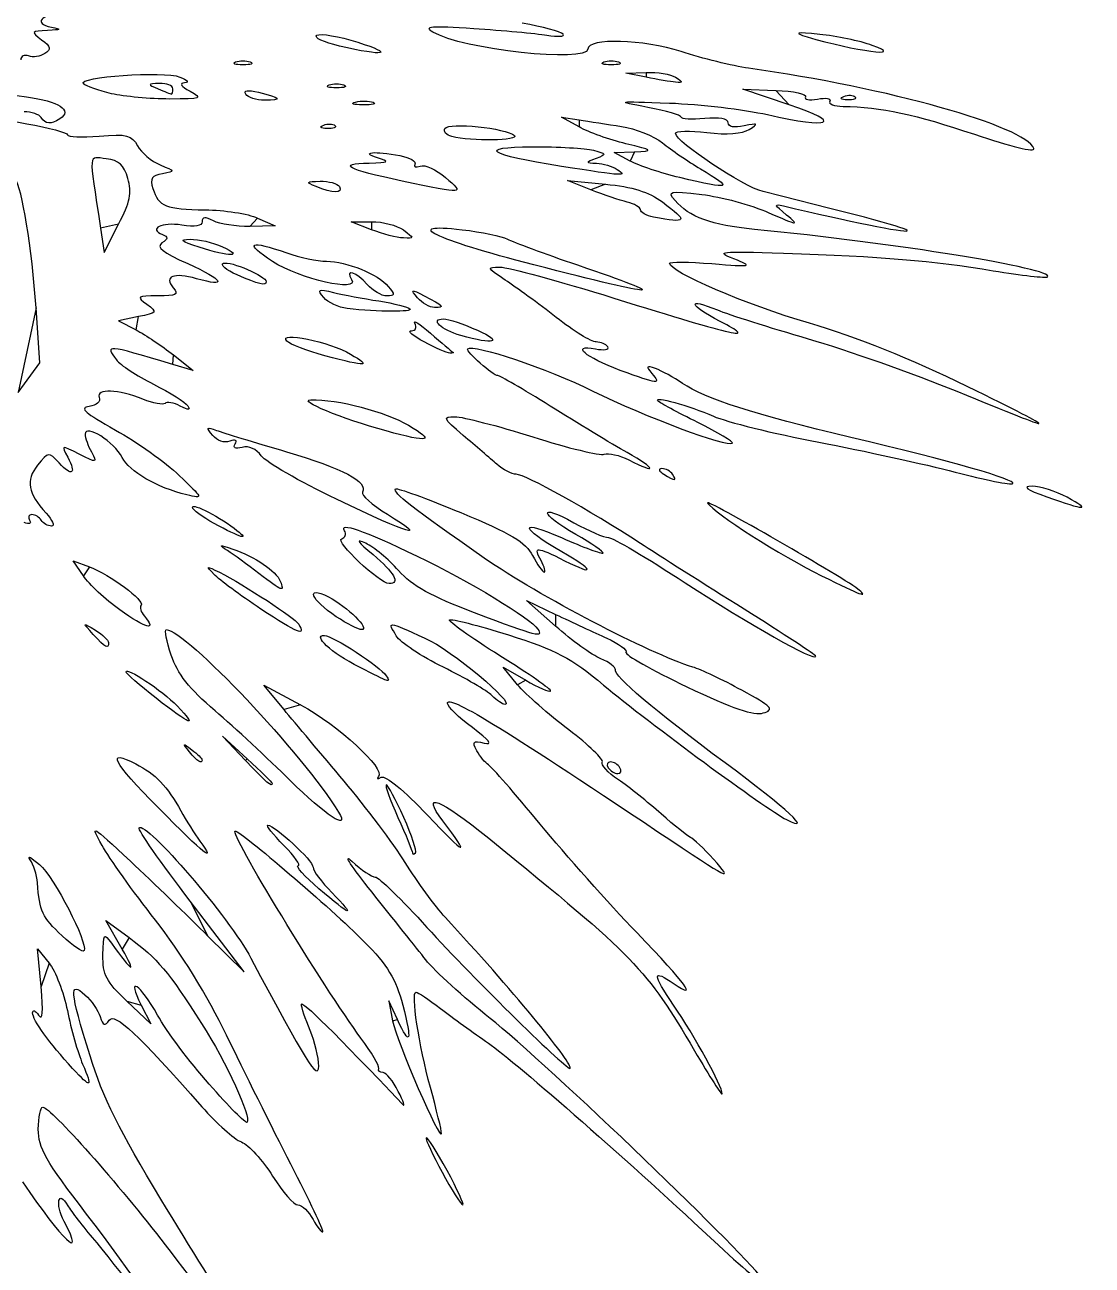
# Model space of a CAD drawing. Extents: x 759 to 1343, y 121 to 552.
# Drawn here: x 1133.2 to 1244.3, y 207.2 to 336.2 of the extents above; entities that cross this region are included whole.
import ezdxf

# ---------------------------------------------------------------- set-up
doc = ezdxf.new("R2010")
doc.units = 0
doc.layers.add('Ebene_1', color=7, linetype='CONTINUOUS')

msp = doc.modelspace()

# ---------------------------------------------------------------- linework, layer by layer
at = {"layer": 'Ebene_1', "color": 7}
for points in [[(1165.9392, 334.022452), (1165.9392, 334.022452)], [(1221.4004, 334.099716), (1221.4004, 334.099716)], [(1155.12584, 332.372628), (1155.12584, 332.372628)], [(1193.4608, 332.372628), (1193.4608, 332.372628)], [(1197.8724, 330.778868), (1195.74264, 331.219916), (1197.8724, 331.289596)], [(1197.8724, 330.7789), (1197.8724, 330.778868)], [(1148.58456, 329.581524), (1148.58456, 329.581524)], [(1164.86168, 329.978012), (1164.86168, 329.978012)], [(1212.75208, 327.916196), (1207.90936, 329.543556), (1211.34568, 329.412868)], [(1142.20584, 329.0707), (1142.20584, 329.0707)], [(1156.1756, 329.006844), (1156.1756, 329.006844)], [(1167.61152, 328.200332), (1167.61152, 328.200388)], [(1218.44704, 328.793196), (1218.44704, 328.79314)], [(1134.89344, 326.588148), (1134.89344, 326.588148)], [(1190.87472, 325.612092), (1189.04928, 326.627212), (1190.87472, 326.340388)], [(1164.2912, 325.799828), (1164.2912, 325.799764)], [(1177.63256, 324.607548), (1177.63256, 324.607548)], [(1196.18112, 322.064276), (1194.52568, 322.94818), (1196.65536, 323.038348)], [(1189.04944, 321.509572), (1189.04928, 321.509572)], [(1143.90984, 320.246892), (1143.90984, 320.246892)], [(1201.35328, 320.342108), (1201.35328, 320.342108)], [(1163.49256, 319.404092), (1163.49256, 319.404092)], [(1172.45008, 319.981404), (1172.45008, 319.981404)], [(1192.09168, 319.0695), (1189.65776, 320.029732), (1193.61296, 319.653668)], [(1198.63296, 316.234564), (1198.63296, 316.234564)], [(1141.05376, 315.08578), (1141.43344, 312.563516), (1142.93976, 315.479612)], [(1157.4136, 316.132916), (1159.23912, 315.31054), (1156.61296, 315.2619)], [(1169.27328, 314.91406), (1167.14352, 315.720972), (1169.27328, 315.747452)], [(1169.27328, 314.91402), (1169.27328, 314.91406)], [(1151.32272, 313.101268), (1151.32272, 313.101284)], [(1186.17656, 311.259924), (1186.17656, 311.259932)], [(1155.27792, 310.215932), (1155.27792, 310.215932)], [(1168.82784, 309.226644), (1168.82784, 309.226644)], [(1174.0636, 307.82798), (1174.0636, 307.82798)], [(1132.48416, 297.965196), (1134.75264, 301.071844), (1134.35536, 306.795596)], [(1166.73168, 306.717804), (1166.73168, 306.717828)], [(1145.00696, 305.870876), (1142.94504, 305.451708), (1144.75528, 304.495452)], [(1178.58272, 303.902076), (1178.58272, 303.902076)], [(1174.74968, 303.23994), (1174.74968, 303.23994)], [(1148.64264, 301.89914), (1150.71976, 300.259068), (1148.59008, 300.896932)], [(1164.41064, 301.807348), (1164.41064, 301.807348)], [(1170.79448, 293.974252), (1170.79448, 293.974252)], [(1200.61056, 289.4705), (1200.61056, 289.4705)], [(1165.62816, 286.873564), (1165.62816, 286.873564)], [(1241.68376, 287.075804), (1241.68376, 287.07582)], [(1153.33976, 284.103324), (1153.33976, 284.103324)], [(1139.27344, 278.896844), (1138.22912, 280.464948), (1139.90528, 279.837948)], [(1157.55552, 279.143428), (1157.55552, 279.143428)], [(1188.43728, 273.652788), (1185.3948, 276.330372), (1188.43728, 274.890076)], [(1220.05192, 277.40798), (1220.05192, 277.40798)], [(1143.07472, 275.360268), (1143.07472, 275.360268)], [(1157.76096, 275.44534), (1157.76096, 275.44534)], [(1179.99888, 275.054772), (1179.99888, 275.054772)], [(1165.60712, 274.653396), (1165.60712, 274.653396)], [(1140.31208, 272.792516), (1140.31208, 272.792516)], [(1168.01624, 269.398316), (1168.01624, 269.398316)], [(1184.48208, 267.572628), (1182.96088, 269.395204), (1185.31936, 268.033788)], [(1160.1668, 264.984324), (1158.06112, 267.539236), (1161.87696, 265.48378)], [(1146.83856, 266.173268), (1146.83856, 266.173268)], [(1181.81152, 266.444052), (1181.81152, 266.444052)], [(1156.16208, 259.68662), (1153.75672, 262.230972), (1156.3428, 259.86446)], [(1150.3324, 260.584628), (1150.3324, 260.584628)], [(1156.16208, 259.68662), (1156.16208, 259.68662)], [(1195.13416, 258.938252), (1195.13416, 258.938252)], [(1160.79096, 257.621868), (1160.79096, 257.621868)], [(1147.08432, 254.764244), (1147.08432, 254.764244)], [(1172.63552, 253.757532), (1172.63552, 253.757524)], [(1163.7968, 246.342284), (1163.7968, 246.342284)], [(1152.24848, 241.418476), (1156.0156, 237.685468), (1150.39688, 245.044092)], [(1143.31328, 240.064036), (1141.6164, 243.041276), (1144.0356, 241.26138)], [(1137.05496, 241.453172), (1137.05496, 241.453172)], [(1134.86688, 236.188788), (1134.50008, 240.080148), (1135.70728, 238.60902)], [(1145.29168, 234.243108), (1146.28952, 232.297428), (1143.78608, 234.66394)], [(1171.96008, 232.746436), (1171.05792, 234.692116), (1171.45568, 232.596764)], [(1138.1532, 227.657724), (1138.1532, 227.657724)], [(1152.36904, 226.003284), (1152.36904, 226.003284)], [(1177.1288, 217.041964), (1177.1288, 217.041964)]]:
    msp.add_lwpolyline(points, close=True, dxfattribs=at)
for points in [[(1137.20816, 337.385588), (1134.89232, 337.360228), (1133.98856, 336.362228), (1135.94624, 335.992028)], [(1135.53472, 335.649892), (1133.82432, 335.571972), (1133.79736, 335.529068), (1134.92624, 334.681732)], [(1135.94624, 335.992028), (1137.06216, 335.781004), (1136.98384, 335.715908), (1135.53472, 335.649892)], [(1175.65888, 335.483788), (1174.6604, 336.09182), (1175.424, 336.159692), (1179.91872, 335.862396)], [(1179.91872, 335.862396), (1182.93072, 335.663172), (1186.35352, 335.345044), (1187.52488, 335.155452)], [(1189.21832, 335.269508), (1188.97832, 335.521836), (1187.0616, 336.036716), (1184.9588, 336.413684)], [(1134.92624, 334.681732), (1135.90544, 333.946684), (1135.96072, 333.700276), (1135.24984, 333.240444)], [(1165.9392, 334.022452), (1164.27272, 334.411148), (1163.2164, 334.915892), (1163.59168, 335.144092)], [(1163.59168, 335.144092), (1163.96696, 335.3723), (1165.87808, 335.049172), (1167.83848, 334.426028)], [(1167.83848, 334.426028), (1171.79496, 333.168436), (1170.64656, 332.92442), (1165.9392, 334.022452)], [(1191.78432, 333.71194), (1191.78432, 332.224196), (1178.64008, 333.6685), (1175.65888, 335.483788)], [(1187.52488, 335.155452), (1188.69624, 334.965852), (1189.45824, 335.017172), (1189.21832, 335.269508)], [(1201.52016, 333.450244), (1197.58048, 334.742052), (1191.78432, 334.897844), (1191.78432, 333.71194)], [(1215.924, 335.243188), (1213.40784, 335.484596), (1213.1448, 335.435196), (1214.60592, 334.995708)], [(1214.60592, 334.995708), (1219.57344, 333.501524), (1225.06464, 332.777396), (1221.4004, 334.099716)], [(1221.4004, 334.099716), (1220.11736, 334.56274), (1217.65296, 335.0773), (1215.924, 335.243188)], [(1133.57648, 332.99378), (1133.12776, 333.16318), (1132.76064, 332.98154), (1132.76064, 332.59022)], [(1135.24984, 333.240444), (1134.77816, 332.93538), (1134.02512, 332.82438), (1133.57648, 332.99378)], [(1208.51784, 331.726612), (1206.84448, 331.961324), (1203.69552, 332.736964), (1201.52016, 333.450244)], [(1155.8864, 332.070668), (1155.04976, 332.070668), (1154.70752, 332.206556), (1155.12584, 332.372628)], [(1155.12584, 332.372628), (1155.54416, 332.538708), (1156.22872, 332.538708), (1156.64704, 332.372628)], [(1156.64704, 332.372628), (1157.06536, 332.206556), (1156.72304, 332.070668), (1155.8864, 332.070668)], [(1194.22144, 332.070668), (1193.38472, 332.070668), (1193.04248, 332.206556), (1193.4608, 332.372628)], [(1193.4608, 332.372628), (1193.87912, 332.538708), (1194.56368, 332.538708), (1194.98208, 332.372628)], [(1194.98208, 332.372628), (1195.4004, 332.206556), (1195.05808, 332.070668), (1194.22144, 332.070668)], [(1238.2196, 323.372788), (1237.32312, 325.671276), (1223.03168, 329.69082), (1208.51784, 331.726612)], [(1139.28568, 330.10946), (1138.5604, 330.823036), (1147.67392, 331.456636), (1149.31904, 330.807012)], [(1149.31904, 330.807012), (1150.13056, 330.48658), (1150.3324, 330.23134), (1149.80152, 330.196924)], [(1197.8724, 331.289596), (1199.04376, 331.327916), (1200.4128, 331.098084), (1200.9148, 330.7789)], [(1200.9148, 330.268204), (1200.4128, 330.306524), (1199.04376, 330.536324), (1197.8724, 330.7789)], [(1200.9148, 330.7789), (1201.72616, 330.263044), (1201.72616, 330.2063), (1200.9148, 330.268204)], [(1130.86064, 328.180348), (1130.09376, 329.092716), (1130.298, 329.138436), (1133.3608, 328.740036)], [(1142.20584, 329.0707), (1140.87296, 329.373204), (1139.55888, 329.840644), (1139.28568, 330.10946)], [(1147.21544, 330.138116), (1145.90904, 330.097956), (1145.90208, 330.072436), (1147.06328, 329.581524)], [(1147.06328, 329.581524), (1147.73264, 329.29854), (1148.34872, 329.048076), (1148.4324, 329.024932)], [(1148.58456, 329.581524), (1148.58456, 329.910796), (1147.9684, 330.16126), (1147.21544, 330.138116)], [(1150.3768, 329.326972), (1151.76256, 328.5719), (1151.61616, 328.516332), (1148.24704, 328.518436)], [(1148.4324, 329.024932), (1148.51608, 329.001812), (1148.58456, 329.252252), (1148.58456, 329.581524)], [(1149.80152, 330.196924), (1149.22656, 330.159724), (1149.43952, 329.837684), (1150.3768, 329.326972)], [(1156.1756, 329.006844), (1155.91904, 329.415252), (1156.37784, 329.489284), (1157.5088, 329.221972)], [(1157.5088, 329.221972), (1159.84016, 328.67094), (1160.06088, 328.38418), (1158.15352, 328.38418)], [(1165.62232, 329.676052), (1164.7856, 329.676052), (1164.44336, 329.811932), (1164.86168, 329.978012)], [(1164.86168, 329.978012), (1165.28, 330.144092), (1165.96456, 330.144092), (1166.38296, 329.978012)], [(1166.38296, 329.978012), (1166.80128, 329.811932), (1166.45896, 329.676052), (1165.62232, 329.676052)], [(1211.34568, 329.412868), (1213.2356, 329.341028), (1214.63248, 329.041076), (1214.44976, 328.74638)], [(1133.3608, 328.740036), (1136.69968, 328.305724), (1138.20704, 327.319116), (1136.83896, 326.463452)], [(1148.24704, 328.518436), (1146.25728, 328.519236), (1143.5388, 328.768196), (1142.20584, 329.0707)], [(1158.15352, 328.38418), (1157.2808, 328.38418), (1156.39072, 328.664388), (1156.1756, 329.006844)], [(1168.36056, 327.902172), (1167.35648, 327.914412), (1167.01944, 328.04854), (1167.61152, 328.200332)], [(1167.61152, 328.200388), (1168.20352, 328.352172), (1169.02496, 328.342188), (1169.43696, 328.178148)], [(1169.43696, 328.178148), (1169.84896, 328.014156), (1169.36496, 327.889964), (1168.36056, 327.902172)], [(1198.02136, 327.650444), (1194.60472, 328.292396), (1194.65832, 328.30286), (1200.3032, 328.095916)], [(1200.3032, 328.095916), (1203.48256, 327.979356), (1208.06096, 327.437948), (1210.47744, 326.89278)], [(1210.47744, 326.89278), (1217.15256, 325.386844), (1218.4892, 325.988244), (1212.75208, 327.916196)], [(1214.44976, 328.74638), (1214.26712, 328.451692), (1214.83456, 328.34542), (1215.71088, 328.510228)], [(1215.71088, 328.510228), (1216.5872, 328.675044), (1217.15936, 328.579428), (1216.9824, 328.2977)], [(1216.9824, 328.2977), (1216.80544, 328.015988), (1217.42984, 327.77182), (1218.36992, 327.755084)], [(1218.81464, 328.4315), (1218.10576, 328.46022), (1217.9616, 328.602092), (1218.44704, 328.793196)], [(1218.44704, 328.79314), (1218.88624, 328.966076), (1219.41112, 328.944812), (1219.61328, 328.74594)], [(1219.61328, 328.74594), (1219.81552, 328.547004), (1219.45608, 328.405508), (1218.81464, 328.4315)], [(1129.11872, 327.100564), (1129.11872, 326.878484), (1131.03552, 326.359764), (1133.37816, 325.94786)], [(1134.89344, 326.588148), (1134.68664, 326.917412), (1133.88256, 327.18682), (1133.10656, 327.18682)], [(1136.83896, 326.463452), (1135.85032, 325.845116), (1135.33968, 325.877844), (1134.89344, 326.588148)], [(1201.52016, 326.625116), (1201.52016, 326.827476), (1199.94568, 327.288868), (1198.02136, 327.650444)], [(1203.95416, 326.485564), (1202.61544, 326.359956), (1201.52016, 326.422764), (1201.52016, 326.625116)], [(1206.38808, 326.040972), (1206.38808, 326.465036), (1205.48792, 326.629468), (1203.95416, 326.485564)], [(1218.36992, 327.755084), (1222.31304, 327.684924), (1225.90944, 326.917932), (1232.02376, 324.84326)], [(1133.37816, 325.94786), (1135.72088, 325.535956), (1137.6376, 325.017868), (1137.6376, 324.796564)], [(1164.65888, 325.438132), (1163.95, 325.466852), (1163.80584, 325.608716), (1164.2912, 325.799828)], [(1164.2912, 325.799764), (1164.73048, 325.9727), (1165.25528, 325.951436), (1165.45752, 325.752564)], [(1165.45752, 325.752564), (1165.65968, 325.553636), (1165.30032, 325.41214), (1164.65888, 325.438132)], [(1177.63256, 324.607548), (1177.0428, 324.758908), (1176.72088, 325.138388), (1176.91712, 325.450836)], [(1176.91712, 325.450836), (1177.33088, 326.10954), (1183.2812, 325.506516), (1184.15088, 324.717756)], [(1190.87472, 326.340388), (1191.87872, 326.182636), (1193.87344, 325.879188), (1195.30744, 325.666052)], [(1195.74264, 323.86274), (1194.06928, 324.266564), (1191.87872, 325.053772), (1190.87472, 325.612092)], [(1195.30744, 325.666052), (1196.74136, 325.452924), (1198.65808, 324.680084), (1199.56688, 323.948636)], [(1204.17928, 325.023436), (1206.2852, 324.779924), (1207.85368, 324.897924), (1208.59088, 325.355332)], [(1208.06144, 325.716548), (1207.01832, 325.499276), (1206.38808, 325.62146), (1206.38808, 326.040972)], [(1208.59088, 325.355332), (1209.59728, 325.979748), (1209.53368, 326.023172), (1208.06144, 325.716548)], [(1137.6376, 324.796564), (1137.6376, 324.575252), (1139.11704, 324.514892), (1140.9252, 324.662412)], [(1140.9252, 324.662412), (1143.82288, 324.898836), (1144.2964, 324.777012), (1144.91744, 323.63534)], [(1184.15088, 324.717756), (1184.74256, 324.181156), (1179.6308, 324.094732), (1177.63256, 324.607548)], [(1200.92064, 324.947036), (1200.91264, 325.19686), (1202.38208, 325.231236), (1204.17928, 325.023436)], [(1210.03904, 318.880764), (1207.94472, 319.397276), (1200.93808, 324.058636), (1200.92064, 324.947036)], [(1232.02376, 324.84326), (1235.80576, 323.55998), (1238.38536, 322.947764), (1238.2196, 323.372788)], [(1141.65832, 322.293332), (1139.75216, 322.510308), (1139.81808, 323.295716), (1141.05376, 315.08578)], [(1144.91744, 323.63534), (1145.30496, 322.922916), (1146.3584, 322.035428), (1147.2584, 321.66314)], [(1169.88176, 322.397452), (1168.01488, 322.985676), (1169.6096, 323.139476), (1172.22976, 322.623892)], [(1189.04928, 321.509572), (1181.31432, 322.734436), (1180.15288, 323.51286), (1186.0068, 323.548668)], [(1186.0068, 323.548668), (1188.68416, 323.565068), (1191.54464, 323.402156), (1192.36336, 323.1867)], [(1192.36336, 323.1867), (1193.74208, 322.823884), (1193.76456, 322.761284), (1192.6676, 322.338948)], [(1196.65536, 323.038348), (1198.68544, 323.1243), (1198.64272, 323.162884), (1195.74264, 323.86274)], [(1199.56688, 323.948636), (1200.4756, 323.217188), (1202.24592, 322.008172), (1203.50096, 321.261916)], [(1143.90984, 320.246892), (1143.4968, 321.672916), (1142.97968, 322.142916), (1141.65832, 322.293332)], [(1147.2584, 321.66314), (1148.86696, 320.997724), (1148.87104, 320.98222), (1147.49912, 320.74874)], [(1172.45008, 319.981404), (1166.67248, 321.19034), (1165.6076, 321.77302), (1169.01968, 321.858452)], [(1169.01968, 321.858452), (1171.10984, 321.910772), (1171.21592, 321.977076), (1169.88176, 322.397452)], [(1172.22976, 322.623892), (1173.27016, 322.419172), (1173.97472, 322.018156), (1173.79544, 321.73274)], [(1173.79544, 321.73274), (1173.61616, 321.44734), (1173.86024, 321.36138), (1174.338, 321.541732)], [(1174.338, 321.541732), (1174.81576, 321.722084), (1175.99368, 321.188708), (1176.95576, 320.356452)], [(1194.83016, 321.200108), (1196.00224, 320.454884), (1195.56032, 320.47854), (1189.04944, 321.509572)], [(1192.6676, 322.338948), (1191.50928, 321.89298), (1191.51, 321.881804), (1192.7004, 321.831684)], [(1192.7004, 321.831684), (1193.36976, 321.803524), (1194.32816, 321.519292), (1194.83016, 321.200108)], [(1201.35328, 320.342108), (1199.41904, 320.803148), (1197.09152, 321.578124), (1196.18112, 322.064276)], [(1134.35536, 306.795596), (1133.93096, 312.909572), (1132.87208, 319.402412), (1132.17368, 320.17314)], [(1142.93976, 315.479612), (1144.1448, 317.812524), (1144.3388, 318.765932), (1143.90984, 320.246892)], [(1147.49912, 320.74874), (1146.37936, 320.558164), (1146.18512, 320.253948), (1146.51632, 319.209268)], [(1176.95576, 320.356452), (1178.9872, 318.599044), (1179.03672, 318.603164), (1172.45008, 319.981404)], [(1203.50096, 321.261916), (1207.03048, 319.163204), (1206.76896, 319.051212), (1201.35328, 320.342108)], [(1146.51632, 319.209268), (1147.11056, 317.334772), (1147.85072, 317.031956), (1151.9372, 316.991468)], [(1163.49256, 319.404092), (1162.40592, 319.863516), (1162.45096, 319.923116), (1163.91304, 319.960684)], [(1165.92656, 319.404092), (1166.37552, 318.689372), (1165.18312, 318.689372), (1163.49256, 319.404092)], [(1163.91304, 319.960684), (1164.8136, 319.983884), (1165.71968, 319.733364), (1165.92656, 319.404092)], [(1195.8948, 317.788876), (1195.14176, 317.965092), (1193.4304, 318.541364), (1192.09168, 319.0695)], [(1193.61296, 319.653668), (1196.4456, 319.384332), (1198.12936, 318.86214), (1199.54576, 317.813708)], [(1200.86736, 317.965628), (1200.05544, 318.933476), (1200.236, 318.973524), (1203.64448, 318.581572)], [(1225.03232, 314.798388), (1225.24736, 315.009876), (1220.56432, 316.284964), (1210.03904, 318.880764)], [(1197.26392, 316.981252), (1197.26392, 317.249236), (1196.64776, 317.612676), (1195.8948, 317.788876)], [(1199.54576, 317.813708), (1202.29432, 315.77906), (1202.17016, 315.564268), (1198.63296, 316.234564)], [(1209.12632, 314.953004), (1204.6576, 315.384052), (1202.3168, 316.2379), (1200.86736, 317.965628)], [(1203.64448, 318.581572), (1205.64952, 318.351012), (1208.79848, 317.496556), (1210.64216, 316.682788)], [(1212.47304, 316.443172), (1211.16664, 317.508004), (1211.12368, 317.642188), (1212.1688, 317.393188)], [(1152.80992, 315.833004), (1151.95904, 316.28102), (1151.63296, 316.259316), (1151.63296, 315.754684)], [(1151.9372, 316.991468), (1153.9452, 316.971628), (1156.4096, 316.585228), (1157.4136, 316.132916)], [(1198.63296, 316.234564), (1197.88, 316.377268), (1197.26392, 316.713268), (1197.26392, 316.981252)], [(1210.64216, 316.682788), (1213.65528, 315.352804), (1213.84048, 315.328572), (1212.47304, 316.443172)], [(1212.1688, 317.393188), (1218.88464, 315.793116), (1224.82536, 314.594764), (1225.03232, 314.798388)], [(1149.5144, 315.39486), (1147.44312, 315.725548), (1146.00592, 315.016612), (1147.52184, 314.41198)], [(1151.63296, 315.754684), (1151.63296, 315.29194), (1150.91872, 315.170644), (1149.5144, 315.39486)], [(1156.61296, 315.2619), (1155.16864, 315.2351), (1153.45728, 315.492148), (1152.80992, 315.833004)], [(1169.27328, 315.747452), (1170.44464, 315.762092), (1171.93448, 315.37842), (1172.58416, 314.894996)], [(1186.17656, 311.259932), (1175.7948, 313.926156), (1172.2092, 315.683412), (1178.70488, 314.921684)], [(1178.70488, 314.921684), (1180.71288, 314.686212), (1182.8328, 314.243076), (1183.41584, 313.936948)], [(1239.64328, 310.016052), (1240.46944, 310.828812), (1223.61544, 313.555404), (1209.12632, 314.953004)], [(1147.52184, 314.41198), (1148.1188, 314.17386), (1148.10512, 313.98218), (1147.45864, 313.536708)], [(1151.32272, 313.101284), (1149.39864, 313.725188), (1149.20744, 313.898004), (1150.41, 313.926276)], [(1150.41, 313.926276), (1151.24672, 313.945956), (1152.75272, 313.59198), (1153.75672, 313.139668)], [(1158.96344, 311.618692), (1155.97656, 313.541084), (1156.5528, 313.883484), (1160.45016, 312.502068)], [(1172.58416, 314.061572), (1171.93448, 314.086612), (1170.44464, 314.47022), (1169.27328, 314.91402)], [(1172.58416, 314.894996), (1173.75336, 314.024908), (1173.75336, 314.016484), (1172.58416, 314.061572)], [(1183.41584, 313.936948), (1183.9988, 313.630812), (1187.28472, 312.42018), (1190.71776, 311.246644)], [(1147.45864, 313.536708), (1146.84144, 313.111108), (1147.52104, 312.5655), (1150.13736, 311.387172)], [(1153.75672, 313.139668), (1156.08272, 312.091796), (1154.5124, 312.067028), (1151.32272, 313.101268)], [(1160.45016, 312.502068), (1161.7888, 312.02758), (1163.64592, 311.6353), (1164.57696, 311.630348)], [(1206.99656, 311.876596), (1205.02952, 312.654116), (1205.4244, 312.700004), (1212.1688, 312.47754)], [(1212.1688, 312.47754), (1222.33272, 312.142284), (1227.72688, 311.692132), (1233.9928, 310.656292)], [(1150.13736, 311.387172), (1153.89136, 309.696292), (1154.36408, 308.88278), (1151.0492, 309.818132)], [(1155.27792, 310.215932), (1154.10656, 310.734268), (1153.47192, 311.278884), (1153.8676, 311.426204)], [(1153.8676, 311.426204), (1154.56984, 311.687692), (1158.3204, 310.07422), (1158.3204, 309.510612)], [(1167.20272, 309.731124), (1168.06904, 308.352052), (1161.8116, 309.785604), (1158.96344, 311.618692)], [(1164.57696, 311.630348), (1166.71064, 311.618988), (1169.92944, 310.315148), (1171.02112, 309.020044)], [(1190.71776, 311.246644), (1200.88336, 307.771676), (1199.74624, 307.775004), (1186.17656, 311.259924)], [(1200.3032, 311.427724), (1200.3032, 311.601044), (1202.2884, 311.583532), (1204.71472, 311.388844)], [(1214.84824, 305.181956), (1208.22808, 307.11206), (1200.3032, 310.515084), (1200.3032, 311.427724)], [(1204.71472, 311.388844), (1208.9444, 311.049404), (1209.03848, 311.069516), (1206.99656, 311.876596)], [(1151.0492, 309.818132), (1148.6772, 310.487428), (1147.62208, 310.074748), (1148.63504, 308.873932)], [(1158.3204, 309.510612), (1158.3204, 309.039164), (1157.51568, 309.225732), (1155.27792, 310.215932)], [(1168.82784, 309.226644), (1167.71584, 310.504428), (1166.47496, 310.889612), (1167.20272, 309.731124)], [(1183.19136, 309.675652), (1181.24408, 310.962372), (1181.21984, 311.02266), (1182.65, 311.02266)], [(1182.65, 311.02266), (1183.47344, 311.02266), (1188.80912, 309.571076), (1194.50704, 307.796916)], [(1233.9928, 310.656292), (1236.96, 310.165788), (1239.50264, 309.877684), (1239.64328, 310.016052)], [(1148.63504, 308.873932), (1149.2272, 308.171884), (1148.95568, 308.029228), (1147.02704, 308.029228)], [(1164.29776, 307.862012), (1163.58064, 308.716132), (1163.69216, 308.77366), (1165.31808, 308.388196)], [(1170.86304, 308.029308), (1170.3168, 308.029308), (1169.40096, 308.568108), (1168.82784, 309.226644)], [(1171.02112, 309.020044), (1171.74, 308.167236), (1171.718, 308.029308), (1170.86304, 308.029308)], [(1174.0636, 307.82798), (1173.29968, 308.739068), (1173.35816, 308.757668), (1174.74968, 308.046228)], [(1188.49848, 305.784292), (1186.70072, 307.183684), (1184.31248, 308.934796), (1183.19136, 309.675652)], [(1147.02704, 308.029228), (1144.8616, 308.029228), (1144.78544, 307.971068), (1145.88768, 307.159636)], [(1166.73168, 306.717828), (1165.83584, 306.819692), (1164.74056, 307.33458), (1164.29776, 307.862012)], [(1165.31808, 308.388196), (1166.32208, 308.150164), (1168.44024, 307.751436), (1170.02504, 307.502124)], [(1170.02504, 307.502124), (1171.60992, 307.25282), (1173.0732, 306.88494), (1173.2768, 306.684604)], [(1175.83832, 306.831964), (1175.32152, 306.831964), (1174.52288, 307.280172), (1174.0636, 307.82798)], [(1174.74968, 308.046228), (1176.7896, 307.003244), (1176.9432, 306.831964), (1175.83832, 306.831964)], [(1194.50704, 307.796916), (1207.54336, 303.737788), (1209.57232, 303.294228), (1205.568, 305.378796)], [(1205.568, 305.378796), (1202.23952, 307.111532), (1202.04928, 307.902444), (1205.28056, 306.57414)], [(1145.88768, 307.159636), (1147.0112, 306.33246), (1146.96824, 306.269596), (1145.00696, 305.870876)], [(1173.2768, 306.684604), (1173.63816, 306.329076), (1169.98768, 306.347604), (1166.73168, 306.717804)], [(1205.28056, 306.57414), (1206.44752, 306.09442), (1210.6948, 304.74246), (1214.71904, 303.569788)], [(1173.41648, 304.41218), (1173.87704, 304.42666), (1174.02984, 304.752916), (1173.77872, 305.18562)], [(1173.77872, 305.18562), (1173.53992, 305.597204), (1174.27536, 305.12578), (1175.41312, 304.13794)], [(1178.58272, 303.902076), (1176.50176, 304.49418), (1175.3132, 305.63462), (1176.77704, 305.63462)], [(1176.77704, 305.63462), (1177.26224, 305.63462), (1178.85288, 305.101732), (1180.31176, 304.450428)], [(1192.65256, 303.23994), (1192.16552, 303.23994), (1190.29624, 304.384892), (1188.49848, 305.784292)], [(1231.27752, 298.606004), (1225.51328, 301.445636), (1219.74632, 303.753908), (1214.84824, 305.181956)], [(1144.75528, 304.495452), (1145.75088, 303.969516), (1147.50024, 302.801172), (1148.64264, 301.89914)], [(1160.45544, 303.326244), (1159.4428, 304.374804), (1164.96768, 303.250324), (1167.0928, 301.975348)], [(1164.41064, 301.807348), (1162.57288, 302.293164), (1160.79304, 302.976668), (1160.45544, 303.326244)], [(1174.74968, 303.23994), (1173.57832, 303.870868), (1172.9784, 304.39838), (1173.41648, 304.41218)], [(1175.41312, 304.13794), (1176.55088, 303.150132), (1177.59728, 302.27458), (1177.7384, 302.19226)], [(1180.31176, 304.450428), (1183.04336, 303.230948), (1182.04936, 302.915724), (1178.58272, 303.902076)], [(1214.71904, 303.569788), (1218.74328, 302.3971), (1225.70296, 299.939788), (1230.18488, 298.109076)], [(1148.59008, 300.896932), (1141.56184, 303.001916), (1141.5004, 303.006932), (1142.71208, 301.376604)], [(1177.4372, 302.067692), (1177.1304, 302.081452), (1175.92104, 302.609004), (1174.74968, 303.23994)], [(1177.7384, 302.19226), (1177.87952, 302.109948), (1177.7464, 302.053884), (1177.4372, 302.067692)], [(1182.41536, 299.736108), (1181.97104, 299.683948), (1179.04784, 302.283348), (1179.28664, 302.51826)], [(1179.28664, 302.51826), (1179.856, 303.078484), (1187.59088, 300.46958), (1192.3252, 298.120436)], [(1195.16536, 300.28534), (1191.50976, 301.63102), (1189.90448, 303.019964), (1192.58816, 302.515212)], [(1192.58816, 302.515212), (1193.46448, 302.350404), (1194.03664, 302.446012), (1193.85968, 302.727748)], [(1193.85968, 302.727748), (1193.68272, 303.009452), (1193.13952, 303.23994), (1192.65256, 303.23994)], [(1142.71208, 301.376604), (1143.10592, 300.846756), (1144.844, 299.707348), (1146.57448, 298.84458)], [(1167.0928, 301.975348), (1169.30384, 300.648852), (1168.89088, 300.622988), (1164.41064, 301.807348)], [(1198.848, 300.462204), (1197.87152, 300.810452), (1197.81368, 300.734476), (1198.46616, 299.960948)], [(1187.8592, 296.56782), (1185.04176, 298.3311), (1182.592, 299.756828), (1182.41536, 299.736108)], [(1198.46616, 299.960948), (1199.4628, 298.779444), (1199.18104, 298.807132), (1195.16536, 300.28534)], [(1201.64872, 298.92754), (1200.74136, 299.545852), (1199.48104, 300.236452), (1198.848, 300.462204)], [(1145.48128, 297.28014), (1142.93776, 298.316676), (1140.56488, 298.410812), (1140.9356, 297.460476)], [(1146.57448, 298.84458), (1148.30504, 297.981812), (1149.91024, 296.974508), (1150.14168, 296.606124)], [(1219.1664, 293.311524), (1209.05984, 295.700756), (1204.00688, 297.320692), (1201.64872, 298.92754)], [(1230.18488, 298.109076), (1241.36272, 293.543356), (1241.46232, 293.588644), (1231.27752, 298.606004)], [(1140.9356, 297.460476), (1141.09632, 297.048372), (1140.63784, 296.644052), (1139.88536, 296.534388)], [(1147.7768, 296.852124), (1147.57624, 296.654756), (1146.5432, 296.847324), (1145.48128, 297.28014)], [(1149.352, 296.573644), (1148.68624, 296.92418), (1147.97744, 297.049492), (1147.7768, 296.852124)], [(1170.79448, 293.974252), (1166.19128, 295.234452), (1161.4676, 297.192876), (1162.9532, 297.225228)], [(1162.9532, 297.225228), (1165.75496, 297.286188), (1170.71344, 295.992428), (1173.1224, 294.571764)], [(1192.3252, 298.120436), (1197.64824, 295.479212), (1206.35384, 292.230596), (1206.8364, 292.705388)], [(1199.08624, 297.098476), (1198.55328, 297.664572), (1202.34296, 296.623948), (1204.86688, 295.511156)], [(1203.23488, 294.859812), (1201.1204, 295.913324), (1199.25352, 296.920724), (1199.08624, 297.098476)], [(1139.88536, 296.534388), (1138.83496, 296.3813), (1139.41688, 295.856548), (1142.61144, 294.076084)], [(1150.14168, 296.606124), (1150.448, 296.118396), (1150.23336, 296.10958), (1149.352, 296.573644)], [(1195.88192, 291.729508), (1194.28688, 292.6273), (1190.67664, 294.804548), (1187.8592, 296.56782)], [(1143.30936, 291.229684), (1142.50848, 292.838684), (1139.46264, 294.747876), (1139.46264, 293.640844)], [(1152.73632, 293.50954), (1152.03152, 294.36266), (1152.0828, 294.42798), (1153.14824, 294.033884)], [(1173.1224, 294.571764), (1175.95552, 292.90102), (1175.31512, 292.736652), (1170.79448, 293.974252)], [(1178.82704, 293.511532), (1176.69352, 295.318468), (1176.63224, 295.457212), (1177.96776, 295.457212)], [(1177.96776, 295.457212), (1178.75872, 295.457212), (1182.3964, 294.512508), (1186.05144, 293.357876)], [(1206.8364, 292.705388), (1206.97, 292.836812), (1205.34928, 293.8063), (1203.23488, 294.859812)], [(1204.86688, 295.511156), (1206.20552, 294.920924), (1211.13432, 293.706548), (1215.81976, 292.81254)], [(1139.46264, 293.640844), (1139.46264, 293.279412), (1139.75504, 292.44626), (1140.11232, 291.789396)], [(1142.61144, 294.076084), (1144.84528, 292.831068), (1147.83056, 290.707164), (1149.24536, 289.356292)], [(1154.50952, 292.900516), (1153.96552, 292.695148), (1153.18872, 292.961956), (1152.73632, 293.50954)], [(1153.14824, 294.033884), (1153.8176, 293.786292), (1157.08736, 292.788036), (1160.41448, 291.815532)], [(1155.07272, 292.621428), (1155.32504, 293.023188), (1155.11272, 293.128324), (1154.50952, 292.900516)], [(1182.30968, 290.51818), (1181.65784, 291.094396), (1180.09064, 292.441412), (1178.82704, 293.511532)], [(1186.05144, 293.357876), (1189.70656, 292.203236), (1193.05664, 291.393124), (1193.49624, 291.557628)], [(1236.02296, 288.493972), (1236.43256, 288.896908), (1229.6936, 290.82286), (1219.1664, 293.311524)], [(1136.74376, 290.646748), (1135.66264, 291.822092), (1135.64688, 291.82038), (1134.51472, 290.40426)], [(1138.85416, 291.565732), (1136.9668, 292.52598), (1136.95384, 292.52262), (1137.64536, 291.251444)], [(1140.11232, 291.789396), (1140.7448, 290.626668), (1140.71152, 290.620756), (1138.85416, 291.565732)], [(1155.8144, 292.271868), (1155.09576, 292.086972), (1154.81888, 292.217468), (1155.07272, 292.621428)], [(1157.79872, 291.3903), (1157.28512, 292.111732), (1156.51752, 292.452756), (1155.8144, 292.271868)], [(1160.41448, 291.815532), (1166.25456, 290.108492), (1168.97928, 288.65954), (1168.32072, 287.611156)], [(1193.49624, 291.557628), (1193.93576, 291.722124), (1195.08584, 291.454516), (1196.05208, 290.96294)], [(1196.05208, 290.96294), (1199.0616, 289.431772), (1198.93272, 290.012284), (1195.88192, 291.729508)], [(1215.81976, 292.81254), (1220.50512, 291.918532), (1226.90056, 290.515196), (1230.03192, 289.69402)], [(1134.51472, 290.40426), (1133.24848, 288.820516), (1133.47816, 287.529932), (1135.4, 285.429356)], [(1137.64536, 291.251444), (1138.58608, 289.52194), (1138.08656, 289.186892), (1136.74376, 290.646748)], [(1150.05176, 287.323812), (1146.91448, 288.07646), (1144.054, 289.733508), (1143.30936, 291.229684)], [(1165.62816, 286.873564), (1161.78264, 288.710644), (1158.25936, 290.743172), (1157.79872, 291.3903)], [(1184.33888, 289.4705), (1183.87464, 289.4705), (1182.96152, 289.941956), (1182.30968, 290.51818)], [(1149.24536, 289.356292), (1151.7672, 286.948404), (1151.78304, 286.908476), (1150.05176, 287.323812)], [(1197.26072, 282.279676), (1191.99248, 285.726084), (1185.26384, 289.4705), (1184.33888, 289.4705)], [(1199.50984, 290.060012), (1199.0744, 290.054412), (1199.14944, 289.819204), (1199.69784, 289.4705)], [(1200.61056, 289.4705), (1200.40376, 289.799772), (1199.9084, 290.065052), (1199.50984, 290.060012)], [(1199.69784, 289.4705), (1200.86688, 288.727236), (1201.07752, 288.727236), (1200.61056, 289.4705)], [(1230.03192, 289.69402), (1233.1632, 288.872836), (1235.8592, 288.33282), (1236.02296, 288.493972)], [(1181.01232, 280.751252), (1173.5664, 285.920636), (1171.42048, 287.59534), (1171.78408, 287.953068)], [(1171.78408, 287.953068), (1171.92304, 288.089812), (1174.98248, 286.975764), (1178.5828, 285.477388)], [(1238.03288, 288.22186), (1236.96512, 288.22126), (1237.41856, 287.895484), (1239.55408, 287.129644)], [(1241.68376, 287.07582), (1240.51248, 287.706756), (1238.86952, 288.222476), (1238.03288, 288.22186)], [(1150.68672, 285.922324), (1150.224, 286.658956), (1153.11488, 285.260012), (1154.97368, 283.847788)], [(1170.9212, 285.30786), (1175.31928, 282.590804), (1173.41232, 283.154876), (1165.62816, 286.873564)], [(1168.32072, 287.611156), (1168.14728, 287.33506), (1169.31752, 286.29858), (1170.9212, 285.30786)], [(1220.05192, 277.40798), (1218.85024, 278.467236), (1203.89864, 287.054868), (1204.26136, 286.47746)], [(1239.55408, 287.129644), (1243.57352, 285.688156), (1244.29384, 285.669948), (1241.68376, 287.075804)], [(1133.9144, 285.279684), (1133.57976, 285.279684), (1133.4732, 285.013372), (1133.67768, 284.687868)], [(1134.89896, 284.681012), (1134.69216, 285.010284), (1134.24912, 285.279684), (1133.9144, 285.279684)], [(1135.4, 285.429356), (1136.07776, 284.6885), (1136.32696, 284.082348), (1135.95368, 284.082348)], [(1153.33976, 284.103324), (1152.10648, 284.744228), (1150.91256, 285.56278), (1150.68672, 285.922324)], [(1178.5828, 285.477388), (1183.77224, 283.317612), (1185.3172, 282.394588), (1186.038, 281.023092)], [(1190.55064, 283.194052), (1186.73224, 285.388124), (1186.53904, 286.522948), (1190.33976, 284.432996)], [(1204.26136, 286.47746), (1204.9092, 285.446196), (1211.9484, 280.955004), (1216.11496, 278.91462)], [(1133.67768, 284.687868), (1133.89088, 284.348508), (1133.64648, 284.248148), (1133.10512, 284.452588)], [(1135.95368, 284.082348), (1135.5804, 284.082348), (1135.10584, 284.351748), (1134.89896, 284.681012)], [(1154.97368, 283.847788), (1156.60656, 282.607252), (1156.05176, 282.694012), (1153.33976, 284.103324)], [(1166.46264, 283.59906), (1165.87136, 284.540292), (1168.36464, 283.66986), (1174.00984, 280.964108)], [(1189.09744, 281.39034), (1184.62536, 283.968852), (1184.5964, 284.849228), (1189.04864, 282.884028)], [(1190.33976, 284.432996), (1191.88792, 283.581668), (1193.50648, 282.885132), (1193.93656, 282.885132)], [(1171.10048, 278.095756), (1170.10776, 278.095756), (1165.43152, 282.523212), (1166.16888, 282.76502)], [(1166.16888, 282.76502), (1166.54176, 282.887324), (1166.674, 283.262644), (1166.46264, 283.59906)], [(1168.6648, 282.297652), (1167.57896, 282.805524), (1167.79664, 282.464892), (1169.42536, 281.107548)], [(1189.04864, 282.884028), (1191.31888, 281.881844), (1193.2664, 281.150428), (1193.3764, 281.258652)], [(1193.3764, 281.258652), (1193.4864, 281.366876), (1192.2148, 282.237804), (1190.55064, 283.194052)], [(1193.93656, 282.885132), (1194.36664, 282.885132), (1197.96072, 280.768388), (1201.92328, 278.18126)], [(1154.27728, 281.523252), (1153.31928, 282.145596), (1153.4012, 282.170732), (1154.81784, 281.68914)], [(1157.55552, 279.143428), (1156.37344, 280.048916), (1154.89824, 281.119836), (1154.27728, 281.523252)], [(1154.81784, 281.68914), (1157.11416, 280.908476), (1159.36808, 279.393356), (1159.77144, 278.35918)], [(1172.08848, 279.451292), (1171.04208, 280.625452), (1169.50144, 281.906316), (1168.6648, 282.297652)], [(1186.91608, 280.490444), (1186.10312, 281.984868), (1186.37536, 281.983524), (1189.37424, 280.478284)], [(1189.37424, 280.478284), (1192.62512, 278.846588), (1192.4376, 279.464476), (1189.09744, 281.39034)], [(1208.06144, 275.425428), (1203.96176, 277.991108), (1199.10144, 281.075524), (1197.26072, 282.279676)], [(1169.42536, 281.107548), (1171.66512, 279.241012), (1172.30208, 278.095756), (1171.10048, 278.095756)], [(1174.00984, 280.964108), (1179.38656, 278.387036), (1185.89568, 274.451972), (1186.57776, 273.366156)], [(1202.73336, 269.40974), (1198.13384, 270.826604), (1186.73384, 276.779092), (1181.01232, 280.751252)], [(1186.038, 281.023092), (1186.53816, 280.071596), (1187.0868, 279.293108), (1187.25736, 279.293108)], [(1187.25736, 279.293108), (1187.42784, 279.293108), (1187.27416, 279.831908), (1186.91608, 280.490444)], [(1143.07472, 275.360268), (1141.5584, 276.442924), (1139.84776, 278.03438), (1139.27344, 278.896844)], [(1139.90528, 279.837948), (1142.0184, 279.047516), (1145.734, 276.288988), (1145.28304, 275.845364)], [(1152.89304, 279.036804), (1152.0024, 279.95806), (1152.04232, 279.975468), (1153.43288, 279.27218)], [(1157.76096, 275.44534), (1155.61264, 276.873476), (1153.42208, 278.489636), (1152.89304, 279.036804)], [(1153.43288, 279.27218), (1156.07952, 277.933636), (1161.26888, 274.538972), (1161.68776, 273.872188)], [(1159.77144, 278.35918), (1160.23176, 277.178876), (1160.02424, 277.252332), (1157.55552, 279.143428)], [(1179.99888, 275.054772), (1175.47096, 276.759308), (1173.52224, 277.842364), (1172.08848, 279.451292)], [(1216.11496, 278.91462), (1220.3564, 276.837564), (1220.96184, 276.605876), (1220.05192, 277.40798)], [(1165.60712, 274.653396), (1162.92976, 276.438148), (1162.32688, 277.96614), (1164.7956, 276.710116)], [(1201.92328, 278.18126), (1208.4716, 273.905956), (1215.51552, 269.939148), (1215.51552, 270.526716)], [(1164.7956, 276.710116), (1166.74712, 275.71722), (1169.1872, 273.306388), (1168.24056, 273.306388)], [(1145.63408, 274.694012), (1146.97088, 273.109228), (1145.80088, 273.413804), (1143.07472, 275.360268)], [(1145.28304, 275.845364), (1145.09664, 275.661956), (1145.25424, 275.143852), (1145.63408, 274.694012)], [(1161.68776, 273.872188), (1162.528, 272.534532), (1161.5508, 272.926044), (1157.76096, 275.44534)], [(1186.57776, 273.366156), (1187.17504, 272.415292), (1186.65696, 272.54818), (1179.99888, 275.054772)], [(1215.51552, 270.526716), (1215.51552, 270.655332), (1212.1612, 272.859756), (1208.06144, 275.425428)], [(1140.31208, 272.792516), (1139.15704, 274.070108), (1139.15776, 274.071732), (1140.522, 273.247188)], [(1168.24056, 273.306388), (1167.90352, 273.306388), (1166.71848, 273.91254), (1165.60712, 274.653396)], [(1171.85416, 272.656628), (1170.90016, 274.212028), (1170.87432, 274.213964), (1174.82984, 272.432308)], [(1182.63632, 270.59242), (1179.59808, 272.487388), (1177.23968, 274.163124), (1177.39528, 274.316276)], [(1177.39528, 274.316276), (1177.55096, 274.46942), (1180.31576, 273.763532), (1183.5392, 272.747628)], [(1188.43728, 274.890076), (1190.11064, 274.097916), (1192.50416, 272.983852), (1193.75624, 272.414372)], [(1193.13152, 270.280964), (1192.22304, 270.662788), (1190.11064, 272.180108), (1188.43728, 273.652788)], [(1141.89112, 271.965036), (1141.89112, 271.243204), (1141.55224, 271.420796), (1140.31208, 272.792516)], [(1140.522, 273.247188), (1141.27504, 272.792068), (1141.89112, 272.2151), (1141.89112, 271.965036)], [(1148.42264, 270.651684), (1147.93408, 272.111772), (1147.70224, 273.304612), (1147.90736, 273.302444)], [(1147.90736, 273.302444), (1149.93424, 273.281004), (1162.24528, 260.240996), (1165.8488, 254.29858)], [(1168.01624, 269.398316), (1165.05136, 270.918236), (1163.08152, 272.707716), (1164.37328, 272.707716)], [(1164.37328, 272.707716), (1165.19216, 272.707716), (1170.22936, 269.416668), (1170.79936, 268.509276)], [(1176.748, 269.386316), (1174.4776, 270.498348), (1172.27536, 271.969988), (1171.85416, 272.656628)], [(1174.82984, 272.432308), (1177.55592, 271.20442), (1184.38456, 265.523668), (1183.13448, 265.523668)], [(1183.5392, 272.747628), (1188.45872, 271.197188), (1190.04752, 270.360156), (1193.43112, 267.536036)], [(1193.75624, 272.414372), (1195.00832, 271.844892), (1195.90904, 271.182108), (1195.75792, 270.941508)], [(1152.99408, 264.845236), (1150.2896, 267.159548), (1149.07496, 268.70234), (1148.42264, 270.651684)], [(1187.91912, 266.909692), (1188.05184, 267.040228), (1185.67456, 268.697452), (1182.63632, 270.59242)], [(1194.65272, 269.123316), (1194.72472, 269.378188), (1194.03992, 269.89914), (1193.13152, 270.280964)], [(1195.75792, 270.941508), (1195.6068, 270.7009), (1198.4616, 269.08882), (1202.102, 267.3591)], [(1143.71656, 268.901124), (1143.71656, 269.46958), (1147.46816, 266.9825), (1149.02992, 265.378724)], [(1146.83856, 266.173268), (1145.12144, 267.518348), (1143.71656, 268.745892), (1143.71656, 268.901124)], [(1170.79936, 268.509276), (1171.2892, 267.729532), (1171.24248, 267.744452), (1168.01624, 269.398316)], [(1181.81152, 266.444052), (1181.29696, 266.950276), (1179.0184, 268.274292), (1176.748, 269.386316)], [(1206.0848, 259.437852), (1198.76168, 264.863476), (1194.47568, 268.494636), (1194.65272, 269.123316)], [(1207.82152, 266.99522), (1205.85776, 268.066068), (1203.56808, 269.152596), (1202.73336, 269.40974)], [(1189.80256, 262.879564), (1187.71296, 264.45834), (1185.3188, 266.570212), (1184.48208, 267.572628)], [(1185.31936, 268.033788), (1186.61656, 267.284996), (1187.78648, 266.779156), (1187.91912, 266.909692)], [(1193.43112, 267.536036), (1198.18464, 263.568596), (1210.29536, 254.668388), (1212.47272, 253.5423)], [(1202.102, 267.3591), (1206.856, 265.100276), (1209.0972, 264.33166), (1210.05648, 264.631196)], [(1149.02992, 265.378724), (1151.32296, 263.023964), (1150.45888, 263.33726), (1146.83856, 266.173268)], [(1177.18016, 265.632348), (1177.18016, 266.609148), (1182.65264, 263.274284), (1199.08592, 252.283132)], [(1183.13448, 265.523668), (1182.92136, 265.523668), (1182.326, 265.937844), (1181.81152, 266.444052)], [(1210.05648, 264.631196), (1211.23264, 264.998476), (1210.966, 265.280532), (1207.82152, 266.99522)], [(1160.79096, 257.621868), (1158.5284, 259.86126), (1155.01976, 263.111772), (1152.99408, 264.845236)], [(1166.41632, 257.540828), (1164.1372, 260.229548), (1161.32488, 263.579116), (1160.1668, 264.984324)], [(1161.87696, 265.48378), (1165.82064, 263.35942), (1170.74592, 258.8289), (1169.99888, 258.01282)], [(1179.76632, 263.106876), (1178.34392, 264.163812), (1177.18016, 265.300276), (1177.18016, 265.632348)], [(1180.99384, 261.499644), (1181.94216, 261.280132), (1181.57152, 261.765444), (1179.76632, 263.106876)], [(1193.29424, 259.51946), (1193.46336, 259.788748), (1191.89216, 261.300796), (1189.80256, 262.879564)], [(1147.08432, 254.764244), (1142.26288, 259.638804), (1141.59464, 260.93638), (1144.72632, 259.34306)], [(1150.3324, 260.584628), (1149.57552, 261.534156), (1149.59704, 261.555332), (1150.56216, 260.81066)], [(1150.56216, 260.81066), (1151.14784, 260.358756), (1151.62696, 259.8873), (1151.62696, 259.762988)], [(1180.23648, 260.708884), (1179.72024, 261.65786), (1179.82736, 261.76966), (1180.99384, 261.499644)], [(1151.62696, 259.762988), (1151.62696, 259.27026), (1151.12728, 259.587396), (1150.3324, 260.584628)], [(1158.92888, 257.320108), (1158.92888, 256.867164), (1158.39896, 257.320396), (1156.16208, 259.68662)], [(1156.3428, 259.86446), (1157.76512, 258.562876), (1158.92888, 257.417916), (1158.92888, 257.320108)], [(1181.44128, 259.236636), (1181.10928, 259.438492), (1180.56712, 260.101004), (1180.23648, 260.708884)], [(1194.97144, 257.677828), (1193.87984, 258.421444), (1193.12504, 259.250172), (1193.29424, 259.51946)], [(1194.1496, 259.536924), (1193.81496, 259.536924), (1193.71032, 259.267524), (1193.9172, 258.938252)], [(1195.13416, 258.938252), (1194.92736, 259.267524), (1194.48424, 259.536924), (1194.1496, 259.536924)], [(1212.47272, 253.5423), (1215.36496, 252.046484), (1212.53112, 254.661556), (1206.0848, 259.437852)], [(1144.72632, 259.34306), (1146.738, 258.319572), (1148.04368, 256.959916), (1149.4268, 254.448252)], [(1170.27752, 257.94474), (1170.68584, 258.174516), (1172.70784, 256.519916), (1175.09864, 253.999692)], [(1186.8324, 253.066916), (1184.19928, 256.258404), (1181.7732, 259.034788), (1181.44128, 259.236636)], [(1193.9172, 258.938252), (1194.124, 258.60898), (1194.56704, 258.33958), (1194.90176, 258.33958)], [(1194.90176, 258.33958), (1195.2364, 258.33958), (1195.34104, 258.60898), (1195.13416, 258.938252)], [(1165.8488, 254.29858), (1167.0812, 252.266308), (1164.46584, 253.984764), (1160.79096, 257.621868)], [(1172.7896, 249.06022), (1171.56352, 251.035836), (1168.69552, 254.852108), (1166.41632, 257.540828)], [(1169.99888, 258.01282), (1169.76536, 257.757716), (1169.8908, 257.727076), (1170.27752, 257.94474)], [(1170.80984, 257.142236), (1170.64248, 257.142236), (1171.18672, 255.627012), (1172.01912, 253.775052)], [(1172.63552, 253.757524), (1171.79872, 255.619116), (1170.9772, 257.142236), (1170.80984, 257.142236)], [(1199.4348, 254.125164), (1198.07152, 255.335516), (1196.06304, 256.93422), (1194.97144, 257.677828)], [(1176.69496, 253.400588), (1174.30664, 256.531028), (1176.36232, 255.758116), (1181.4792, 251.601796)], [(1151.39992, 251.305228), (1153.1804, 248.867996), (1151.90632, 249.889164), (1147.08432, 254.764244)], [(1149.4268, 254.448252), (1149.9708, 253.460444), (1150.85864, 252.046084), (1151.39992, 251.305228)], [(1141.21496, 250.856236), (1139.9328, 253.136036), (1140.0748, 253.056636), (1144.17472, 249.201196)], [(1145.0768, 252.696508), (1145.81264, 253.4205), (1154.52856, 243.263516), (1156.71408, 239.135132)], [(1172.01912, 253.775052), (1172.8516, 251.9231), (1173.53272, 250.261788), (1173.53272, 250.083252)], [(1173.8448, 250.065732), (1174.01648, 250.234628), (1173.47232, 251.89594), (1172.63552, 253.757532)], [(1175.09864, 253.999692), (1179.1456, 249.733692), (1179.63184, 249.55122), (1176.69496, 253.400588)], [(1196.87416, 241.78626), (1193.9844, 244.799132), (1189.4656, 249.875428), (1186.8324, 253.066916)], [(1202.47728, 251.683964), (1202.16712, 251.81626), (1200.798, 252.914804), (1199.4348, 254.125164)], [(1150.39688, 245.044092), (1147.30656, 249.091324), (1144.91256, 252.534916), (1145.0768, 252.696508)], [(1168.16808, 230.800756), (1164.33272, 235.968012), (1154.38168, 252.352908), (1155.07896, 252.352908)], [(1155.07896, 252.352908), (1155.6752, 252.352908), (1165.13992, 244.234884), (1168.46472, 240.871692)], [(1160.14584, 250.856228), (1159.01056, 252.008668), (1158.2628, 252.951572), (1158.48408, 252.951572)], [(1158.48408, 252.951572), (1159.20904, 252.951572), (1163.18832, 249.251748), (1163.18832, 248.577692)], [(1199.08592, 252.283132), (1206.72712, 247.17242), (1206.99776, 247.037924), (1204.86656, 249.410892)], [(1204.86656, 249.410892), (1203.86256, 250.528788), (1202.78736, 251.551668), (1202.47728, 251.683964)], [(1146.78704, 243.073508), (1144.46312, 246.036932), (1141.95568, 249.539156), (1141.21496, 250.856236)], [(1161.63432, 248.735348), (1161.95104, 248.749428), (1161.2812, 249.70378), (1160.14584, 250.856228)], [(1181.4792, 251.601796), (1196.83232, 239.13078), (1197.83808, 238.091956), (1202.88928, 229.48742)], [(1133.73664, 249.359548), (1133.38912, 249.853452), (1133.82192, 249.629964), (1134.6984, 248.862916)], [(1134.48472, 246.96486), (1134.42072, 247.788036), (1134.08416, 248.865644), (1133.73664, 249.359548)], [(1144.17472, 249.201196), (1146.54336, 246.973844), (1150.17656, 243.47162), (1152.24848, 241.418476)], [(1169.3224, 245.98038), (1167.17584, 248.6621), (1166.23248, 250.11538), (1167.226, 249.209884)], [(1167.226, 249.209884), (1168.21952, 248.304396), (1169.31528, 247.56354), (1169.66104, 247.56354)], [(1173.53272, 250.083252), (1173.53272, 249.904708), (1173.67312, 249.89682), (1173.8448, 250.065732)], [(1134.6984, 248.862916), (1136.24448, 247.509812), (1139.74352, 240.7731), (1139.34864, 239.909612)], [(1163.7968, 246.342284), (1162.2908, 247.644436), (1161.31768, 248.721308), (1161.63432, 248.735348)], [(1163.18832, 248.577692), (1163.18832, 248.215892), (1164.06352, 247.031492), (1165.1332, 245.945692)], [(1176.95112, 243.372844), (1175.8884, 244.525284), (1174.01576, 247.084604), (1172.7896, 249.06022)], [(1137.05496, 241.453172), (1134.99144, 243.392548), (1134.71632, 243.982508), (1134.48472, 246.96486)], [(1169.66104, 247.56354), (1170.00672, 247.56354), (1172.42992, 245.206276), (1175.04584, 242.325172)], [(1165.1332, 245.945692), (1167.76848, 243.270644), (1167.1304, 243.46002), (1163.7968, 246.342284)], [(1174.9172, 238.955028), (1173.98664, 240.13726), (1171.46896, 243.298668), (1169.3224, 245.98038)], [(1154.17992, 231.100092), (1152.25528, 235.101412), (1149.3544, 239.799708), (1146.78704, 243.073508)], [(1189.9588, 227.678996), (1189.9588, 228.518972), (1183.83408, 235.9085), (1176.95112, 243.372844)], [(1139.34864, 239.909612), (1139.24096, 239.67414), (1138.20888, 240.36874), (1137.05496, 241.453172)], [(1141.31456, 239.453308), (1141.34416, 241.705892), (1141.40648, 241.79202), (1142.2008, 240.67882)], [(1175.04584, 242.325172), (1179.89352, 236.986012), (1189.9588, 227.100812), (1189.9588, 227.678996)], [(1200.776, 236.454188), (1203.29656, 234.717172), (1202.1448, 236.29114), (1196.87416, 241.78626)], [(1142.2008, 240.67882), (1144.38936, 237.611492), (1144.85912, 237.351908), (1143.31328, 240.064036)], [(1144.0356, 241.26138), (1146.9852, 239.09122), (1148.11816, 237.749148), (1151.58016, 232.32418)], [(1168.46472, 240.871692), (1170.9644, 238.343156), (1171.80032, 236.974916), (1172.51424, 234.243116)], [(1143.78608, 234.66394), (1141.64232, 236.690452), (1141.2872, 237.378548), (1141.31456, 239.453308)], [(1156.71408, 239.135132), (1162.3844, 228.424052), (1163.75432, 226.241004), (1163.7744, 227.883956)], [(1181.61064, 232.85758), (1178.85984, 235.028956), (1175.84784, 237.772804), (1174.9172, 238.955028)], [(1135.70728, 238.60902), (1136.3712, 237.799908), (1137.2264, 235.578196), (1137.6076, 233.671892)], [(1200.7128, 234.243116), (1198.47312, 237.512996), (1198.48792, 238.0311), (1200.776, 236.454188)], [(1134.61648, 233.195428), (1135.048, 232.56762), (1135.12328, 233.46826), (1134.86688, 236.188788)], [(1139.97024, 228.95254), (1137.84992, 235.846196), (1137.77096, 236.7893), (1139.4384, 235.30462)], [(1147.00544, 233.193932), (1145.19568, 236.465252), (1143.6744, 237.39662), (1145.29168, 234.243108)], [(1139.4384, 235.30462), (1140.0992, 234.716252), (1140.81368, 233.695996), (1141.02616, 233.03738)], [(1175.40264, 225.67386), (1174.19928, 230.025492), (1173.3572, 235.590124), (1173.90192, 235.590124)], [(1173.90192, 235.590124), (1174.07104, 235.590124), (1175.22016, 234.8239), (1176.45552, 233.887412)], [(1133.99008, 233.425836), (1133.99808, 233.79302), (1134.27712, 233.689332), (1134.61648, 233.195428)], [(1137.6076, 233.671892), (1137.9888, 231.765588), (1138.70144, 229.262124), (1139.19128, 228.108628)], [(1161.96816, 234.3297), (1161.96816, 234.790996), (1165.56064, 231.236524), (1172.49312, 223.916036)], [(1162.88088, 231.60642), (1162.37888, 232.7885), (1161.96816, 234.013972), (1161.96816, 234.3297)], [(1172.51424, 234.243116), (1173.52096, 230.391404), (1173.3128, 229.829164), (1171.96008, 232.746436)], [(1176.45552, 233.887412), (1177.69088, 232.950924), (1179.93392, 231.325764), (1181.43992, 230.275956)], [(1205.7796, 225.00818), (1205.7796, 225.806324), (1202.91352, 231.030084), (1200.7128, 234.243116)], [(1138.1532, 227.657724), (1135.75648, 230.23394), (1133.97984, 232.695508), (1133.99008, 233.425836)], [(1141.02616, 233.03738), (1141.33384, 232.0837), (1141.52328, 232.008356), (1141.95656, 232.667332)], [(1141.95656, 232.667332), (1142.51512, 233.516884), (1144.94968, 231.244684), (1151.62384, 223.644756)], [(1152.36904, 226.003284), (1150.33024, 228.310964), (1147.91664, 231.546748), (1147.00544, 233.193932)], [(1151.58016, 232.32418), (1154.15816, 228.284436), (1156.80688, 222.52674), (1156.31152, 222.039356)], [(1171.45568, 232.596764), (1171.84624, 230.539172), (1176.53024, 219.786852), (1176.55784, 220.884492)], [(1210.07872, 205.541084), (1209.01592, 207.55694), (1187.46344, 228.237596), (1181.61064, 232.85758)], [(1160.87736, 217.68242), (1158.93592, 221.44018), (1155.92208, 227.478132), (1154.17992, 231.100092)], [(1163.7744, 227.883956), (1163.7848, 228.749236), (1163.38288, 230.42434), (1162.88088, 231.60642)], [(1170.02312, 227.657732), (1170.10232, 227.904684), (1169.26792, 229.319044), (1168.16808, 230.800756)], [(1181.43992, 230.275956), (1184.38712, 228.221484), (1196.596, 217.500908), (1205.3864, 209.248596)], [(1147.34696, 214.038836), (1143.05104, 221.101724), (1141.28952, 224.663004), (1139.97024, 228.95254)], [(1202.88928, 229.48742), (1204.47896, 226.779444), (1205.7796, 224.763788), (1205.7796, 225.00818)], [(1139.19128, 228.108628), (1140.26496, 225.580524), (1140.13728, 225.525068), (1138.1532, 227.657724)], [(1170.47144, 227.208732), (1170.14536, 227.208732), (1169.9436, 227.41078), (1170.02312, 227.657732)], [(1172.06216, 225.263052), (1171.51336, 226.333172), (1170.79752, 227.208732), (1170.47144, 227.208732)], [(1156.31152, 222.039356), (1156.18192, 221.911836), (1154.40776, 223.695604), (1152.36904, 226.003284)], [(1172.49312, 223.916036), (1172.80496, 223.586772), (1172.61104, 224.192924), (1172.06216, 225.263052)], [(1176.55784, 220.884492), (1176.56584, 221.192764), (1176.04576, 223.34798), (1175.40264, 225.67386)], [(1134.586, 221.318284), (1134.586, 222.582412), (1134.79976, 223.6167), (1135.06104, 223.6167)], [(1135.06104, 223.6167), (1135.84288, 223.6167), (1143.10328, 215.441796), (1147.77568, 209.300476)], [(1151.62384, 223.644756), (1153.12984, 221.929836), (1154.976, 220.286524), (1155.7264, 219.992956)], [(1139.61696, 212.487892), (1135.3412, 218.039388), (1134.586, 219.364876), (1134.586, 221.318284)], [(1155.7264, 219.992956), (1156.4768, 219.699388), (1157.93784, 218.104724), (1158.97312, 216.449244)], [(1174.96568, 220.436724), (1174.70264, 220.177892), (1178.38184, 213.43926), (1178.78624, 213.43926)], [(1177.1288, 217.041964), (1176.05536, 219.023444), (1175.08192, 220.551092), (1174.96568, 220.436724)], [(1164.2028, 210.64894), (1164.31528, 210.759596), (1162.8188, 213.92466), (1160.87736, 217.68242)], [(1178.78624, 213.43926), (1178.94808, 213.43926), (1178.20224, 215.060476), (1177.1288, 217.041964)], [(1132.95216, 215.83398), (1137.05944, 209.7519), (1139.57056, 207.3695), (1137.27936, 211.728644)], [(1158.97312, 216.449244), (1160.00848, 214.793772), (1161.19656, 213.4393), (1161.61328, 213.4393)], [(1137.27936, 211.728644), (1136.29824, 213.595396), (1136.66304, 215.115388), (1137.66808, 213.348356)], [(1137.66808, 213.348356), (1137.9744, 212.809916), (1139.21792, 211.20006), (1140.43152, 209.7709)], [(1154.63752, 202.364748), (1153.7316, 203.682308), (1150.45088, 208.935644), (1147.34696, 214.038836)], [(1161.61328, 213.4393), (1162.03, 213.4393), (1162.73712, 212.766196), (1163.18464, 211.943524)], [(1148.32488, 199.66986), (1148.88008, 199.66986), (1144.32432, 206.375956), (1139.61696, 212.487892)], [(1163.18464, 211.943524), (1163.63216, 211.120844), (1164.09032, 210.538284), (1164.2028, 210.64894)], [(1135.47112, 200.567868), (1134.53656, 202.543484), (1132.00216, 206.853852), (1129.83896, 210.14646)], [(1140.43152, 209.7709), (1141.6452, 208.341732), (1143.86248, 205.48434), (1145.35888, 203.42114)], [(1147.77568, 209.300476), (1154.50872, 200.450804), (1159.2452, 195.663284), (1154.63752, 202.364748)], [(1205.3864, 209.248596), (1208.36768, 206.449812), (1210.4792, 204.781428), (1210.07872, 205.541084)]]:
    msp.add_open_spline(points, degree=3, dxfattribs=at)

doc.saveas('drawing.dxf')
